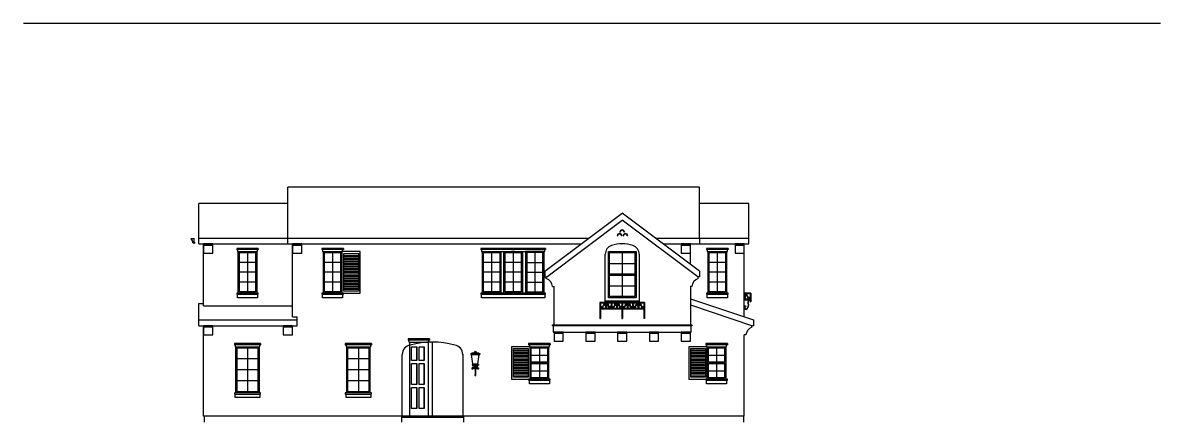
# Model space of a CAD drawing. Extents: x -5023 to 1783, y -1938 to 0.
# Drawn here: x -1277 to 201, y -1938 to -1419 of the extents above; entities that cross this region are included whole.
import ezdxf

# ---------------------------------------------------------------- set-up
doc = ezdxf.new("R2010")
doc.units = 0
doc.header["$LTSCALE"] = 48
doc.header["$MEASUREMENT"] = 0
for name, color, linetype in [('1EL-1', 1, 'CONTINUOUS'), ('1EL-7', 7, 'CONTINUOUS'), ('A-EXT ELEV', 7, 'CONTINUOUS'), ('A-EXT ELEV CORBELS', 3, 'CONTINUOUS'), ('A-EXT ELEV DR-WDO', 240, 'CONTINUOUS'), ('A-EXT ELEV TRIM', 42, 'CONTINUOUS'), ('A-SECT', 7, 'CONTINUOUS'), ('EL-BASE', 1, 'CONTINUOUS')]:
    doc.layers.add(name, color=color, linetype=linetype)
doc.layers.add('24X36TB', color=7, linetype='CONTINUOUS', lineweight=30)

# ---------------------------------------------------------------- blocks, each defined once
blk = doc.blocks.new('A$C251E2BD5')
at = {"layer": 'A-EXT ELEV DR-WDO'}
for p, q in [((-1.5, -14.25), (-22.5, -14.25)), ((-12, -1.5), (-12, -52.5)), ((-1.5, -27), (-22.5, -27)), ((-1.5, -39.75), (-22.5, -39.75))]:
    blk.add_line(p, q, dxfattribs=at)
for points in [[(-24, 0), (0, 0), (0, -54), (-24, -54)], [(-22.5, -1.5), (-1.5, -1.5), (-1.5, -52.5), (-22.5, -52.5)]]:
    blk.add_lwpolyline(points, close=True, dxfattribs=at)
blk = doc.blocks.new('A$C7DB57AE6')
at = {"layer": 'A-EXT ELEV DR-WDO'}
for p, q in [((8.7, 90), (8.7, 72)), ((18.4, 90), (18.4, 72)), ((8.7, 68), (8.7, 41)), ((18.4, 68), (18.4, 41)), ((8.7, 37), (8.7, 10)), ((18.4, 37), (18.4, 10))]:
    blk.add_line(p, q, dxfattribs=at)
for points in [[(0, 96), (23.8, 96), (23.8, 0), (0, 0)], [(2.4, 90), (9.2, 90), (9.2, 72), (2.4, 72)], [(12.2, 90), (18.9, 90), (18.9, 72), (12.2, 72)], [(2.4, 68), (9.2, 68), (9.2, 41), (2.4, 41)], [(12.2, 68), (18.9, 68), (18.9, 41), (12.2, 41)], [(2.4, 37), (9.2, 37), (9.2, 10), (2.4, 10)], [(12.2, 37), (18.9, 37), (18.9, 10), (12.2, 10)]]:
    blk.add_lwpolyline(points, close=True, dxfattribs=at)

msp = doc.modelspace()

# ---------------------------------------------------------------- linework, layer by layer
at = {"layer": '1EL-1'}
msp.add_open_spline([(-337.27607, -1787.67696), (-337.39497, -1787.60402), (-337.51632, -1787.52952), (-337.80886, -1787.3593), (-337.98072, -1787.26625), (-338.33357, -1787.11807), (-338.51516, -1787.06051), (-338.8141, -1787.04429), (-338.91919, -1787.05176), (-339.10838, -1787.10189), (-339.19217, -1787.13834), (-339.33925, -1787.22967), (-339.40414, -1787.2842), (-339.58829, -1787.47649), (-339.67827, -1787.63292), (-339.81512, -1787.96906), (-339.86149, -1788.15017), (-339.91813, -1788.52766), (-339.92809, -1788.72404), (-339.90734, -1789.19267), (-339.8606, -1789.46606), (-339.71328, -1789.8869), (-339.63842, -1790.04416), (-339.44441, -1790.33224), (-339.32899, -1790.45715), (-338.91243, -1790.80195), (-338.56614, -1790.93874), (-337.9634, -1791.02855), (-337.70502, -1791.02014), (-337.22032, -1790.9196), (-336.99383, -1790.82906), (-336.57669, -1790.59499), (-336.38556, -1790.45159), (-335.95528, -1790.06216), (-335.73236, -1789.79875), (-335.22348, -1789.09448), (-334.97545, -1788.645), (-334.5852, -1787.72007), (-334.44452, -1787.24527), (-334.27443, -1786.37435), (-334.22839, -1785.98115), (-334.19079, -1785.18712), (-334.20043, -1784.78644), (-334.26685, -1784.15708), (-334.30203, -1783.92701), (-334.3948, -1783.47234), (-334.45055, -1783.25282), (-334.57978, -1782.74164), (-334.65111, -1782.45616), (-334.73506, -1781.90807), (-334.74634, -1781.64763), (-334.68293, -1781.12294), (-334.61067, -1780.86333), (-334.38545, -1780.38092), (-334.23382, -1780.15703), (-333.84968, -1779.75743), (-333.62068, -1779.58548), (-333.14498, -1779.34716), (-332.9, -1779.28134), (-332.54471, -1779.27731), (-332.42309, -1779.29476), (-332.18347, -1779.37167), (-332.06753, -1779.4309), (-331.87958, -1779.57145), (-331.80406, -1779.64896), (-331.70174, -1779.79839), (-331.66746, -1779.86687), (-331.61532, -1780.01955), (-331.59848, -1780.10187), (-331.58504, -1780.27609), (-331.59146, -1780.36765), (-331.62373, -1780.51101), (-331.64442, -1780.56698), (-331.6997, -1780.67067), (-331.73984, -1780.72283), (-331.84744, -1780.8273), (-331.91439, -1780.87821), (-332.1022, -1780.99427), (-332.23342, -1781.05556), (-332.49216, -1781.1561), (-332.61664, -1781.19622), (-332.74951, -1781.23871)], degree=3, knots=[0, 0, 0, 0, 0.5332191005, 0.5332191005, 1.2718617408, 1.2718617408, 2.010504381, 2.010504381, 2.3831336429, 2.3831336429, 2.6813230696, 2.6813230696, 2.9795124962, 2.9795124962, 3.6434686738, 3.6434686738, 4.3074248515, 4.3074248515, 4.9713810292, 4.9713810292, 5.8817144523, 5.8817144523, 6.456923266, 6.456923266, 7.0321320796, 7.0321320796, 8.3446473594, 8.3446473594, 9.3074895713, 9.3074895713, 10.2703317832, 10.2703317832, 11.2331739951, 11.2331739951, 12.6261361413, 12.6261361413, 14.8416883189, 14.8416883189, 17.0572404965, 17.0572404965, 18.8501655619, 18.8501655619, 20.6430906274, 20.6430906274, 21.6741458869, 21.6741458869, 22.7052011464, 22.7052011464, 24.1485271235, 24.1485271235, 25.5918531006, 25.5918531006, 27.0351790778, 27.0351790778, 28.4422436514, 28.4422436514, 29.849308225, 29.849308225, 31.2563727986, 31.2563727986, 32.0373775354, 32.0373775354, 32.8183822723, 32.8183822723, 33.5058288319, 33.5058288319, 34.0219638072, 34.0219638072, 34.5380987825, 34.5380987825, 35.1213372193, 35.1213372193, 35.5648084436, 35.5648084436, 36.0850649091, 36.0850649091, 36.6053213747, 36.6053213747, 37.3521296077, 37.3521296077, 38.0192244791, 38.0192244791, 38.0192244791, 38.0192244791], dxfattribs=at)
msp.add_spline([(-337.48303, -1788.01429), (-338.9838, -1787.48263), (-339.21927, -1789.95798), (-337.72908, -1790.61059), (-335.72904, -1789.11143), (-334.62901, -1785.91324), (-334.72901, -1783.81443), (-335.12902, -1781.71561), (-334.52901, -1779.91663), (-332.32896, -1778.91719), (-331.34177, -1779.63964), (-331.32894, -1780.81612), (-332.32896, -1781.51572), (-332.62896, -1781.61567)], degree=3, dxfattribs=at)
at = {"layer": '1EL-7'}
for p, q in [((-588.9208, -1761.26112), (-586.92126, -1761.26112)), ((-407.92172, -1761.26112), (-409.92126, -1761.26112)), ((-339.92126, -1770), (-338.42126, -1770)), ((-520.42126, -1782), (-476.42126, -1782)), ((-337.92172, -1824.34348), (-339.92126, -1824.34348)), ((-705.42126, -1849.07372), (-705.42126, -1929.5))]:
    msp.add_line(p, q, dxfattribs=at)
msp.add_lwpolyline([(-1052.92126, -1704.7588), (-1055.92126, -1704.7588, 0.2568777684), (-1057.87783, -1699.9893), (-1057.875, -1699.02786), (-1053.92126, -1699.02786)], format="xyb", dxfattribs=at)
at = {"layer": '24X36TB', "const_width": 1.5}
msp.add_lwpolyline([(-1275.87744, -1420.0374), (-681.87744, -1420.0374), (200.62256, -1420.0374)], dxfattribs=at)
at = {"layer": 'A-EXT ELEV'}
for p, q in [((-932.42126, -1698.52786), (-932.42126, -1632.52786)), ((-397.92126, -1632.52786), (-932.42126, -1632.52786)), ((-397.92126, -1698.52786), (-397.92126, -1632.52786)), ((-1047.92126, -1698.52786), (-1047.92126, -1653.65286)), ((-932.42126, -1653.65286), (-1047.92126, -1653.65286)), ((-333.92126, -1653.65286), (-397.92126, -1653.65286)), ((-333.92126, -1698.52786), (-333.92126, -1653.65286)), ((-598.92126, -1741.5), (-498.42126, -1666.125)), ((-397.92126, -1741.5), (-498.42126, -1666.125)), ((-596.42126, -1749), (-498.42126, -1675.5)), ((-400.42126, -1749), (-498.42126, -1675.5)), ((-1053.92126, -1706.02786), (-1053.92126, -1698.52786)), ((-1047.92126, -1698.52786), (-541.62508, -1698.52786)), ((-1047.92126, -1706.02786), (-1047.92126, -1698.52786)), ((-932.42126, -1706.02786), (-932.42126, -1698.52786)), ((-504.83403, -1695.84686), (-504.33403, -1695.84686)), ((-501.42126, -1690.94765), (-500.92126, -1690.94765)), ((-498.83403, -1695.84686), (-499.33403, -1695.84686)), ((-497.30095, -1695.84686), (-496.80095, -1695.84686)), ((-495.42126, -1690.94765), (-495.92126, -1690.94765)), ((-491.30095, -1695.84686), (-491.80095, -1695.84686)), ((-455.21744, -1698.52786), (-333.92126, -1698.52786)), ((-397.92126, -1698.52786), (-397.92126, -1706.02786)), ((-333.92126, -1706.02786), (-333.92126, -1698.52786)), ((-1047.92126, -1706.02786), (-551.62508, -1706.02786)), ((-1041.92126, -1786.34348), (-1041.92126, -1706.02786)), ((-926.42126, -1800.84348), (-926.42126, -1706.02786)), ((-445.21744, -1706.02786), (-333.92126, -1706.02786)), ((-409.92126, -1732.5), (-409.92126, -1706.02786)), ((-339.92126, -1800.84348), (-339.92126, -1706.02786)), ((-598.92126, -1741.5), (-598.92126, -1749)), ((-397.92126, -1741.5), (-397.92126, -1749)), ((-598.92126, -1749), (-596.42126, -1749)), ((-596.9208, -1751.26112), (-596.9208, -1749)), ((-397.92126, -1749), (-400.42126, -1749)), ((-399.92172, -1751.26112), (-399.92172, -1749)), ((-409.92126, -1761.26112), (-409.92126, -1811)), ((-1047.92126, -1812.34348), (-1047.92126, -1783.34348)), ((-1047.92126, -1783.34348), (-1041.92126, -1783.34348)), ((-1041.92126, -1786.34348), (-926.42126, -1786.34348)), ((-520.42126, -1780), (-476.42126, -1780)), ((-409.92126, -1777.51015), (-327.92126, -1804.84348)), ((-409.92126, -1785.41584), (-329.13834, -1812.34348)), ((-926.42126, -1800.84348), (-920.42126, -1800.84348)), ((-920.42126, -1812.34348), (-920.42126, -1800.84348)), ((-1047.92126, -1804.84348), (-920.42126, -1804.84348)), ((-1047.92126, -1812.34348), (-920.42126, -1812.34348)), ((-1041.92126, -1929.5), (-1041.92126, -1812.34348)), ((-329.92172, -1814.34348), (-329.92172, -1812.08236)), ((-327.92126, -1812.34348), (-329.13834, -1812.34348)), ((-327.92126, -1804.84348), (-327.92126, -1812.34348)), ((-339.92126, -1929.5), (-339.92126, -1824.34348)), ((-744.6639, -1929.5), (-744.6639, -1833.49809)), ((-783.90654, -1929.5), (-783.89904, -1849.49809)), ((-565.42126, -1929.5), (-1041.92126, -1929.5)), ((-1040.92126, -1929.5), (-1040.92126, -1937.5)), ((-783.90654, -1929.5), (-784.90654, -1929.5)), ((-784.90654, -1929.5), (-784.90654, -1937.5)), ((-704.42126, -1931.5), (-784.90654, -1931.5)), ((-744.6639, -1929.5), (-743.6639, -1929.5)), ((-743.6639, -1929.5), (-743.6639, -1931.5)), ((-705.42126, -1929.5), (-704.42126, -1929.5)), ((-704.42126, -1929.5), (-704.42126, -1937.5)), ((-339.92126, -1929.5), (-565.42126, -1929.5)), ((-340.92126, -1929.5), (-340.92126, -1937.5)), ((-340.92126, -1929.5), (-340.92126, -1937.5))]:
    msp.add_line(p, q, dxfattribs=at)
for centre, radius, start, end in [((-501.83403, -1695.84686), 3, 0, 180), ((-501.83403, -1695.84686), 3, 135, 180), ((-501.83403, -1695.84686), 2.5, 0, 180), ((-498.42126, -1690.94765), 3, 0, 180), ((-498.42126, -1690.94765), 3, 135, 180), ((-498.42126, -1690.94765), 2.5, 0, 180), ((-494.30095, -1695.84686), 3, 0, 180), ((-494.30095, -1695.84686), 3, 135, 180), ((-494.30095, -1695.84686), 2.5, 0, 180), ((-599.96986, -1761.90037), 11.06753, 3.31116534, 74.00845117), ((-396.87266, -1761.90037), 11.06753, 105.99154883, 176.68883466), ((-326.87266, -1824.98273), 11.06753, 105.99154883, 176.68883466), ((-771.89904, -1849.49809), 12, 98.10365028, 180), ((-744.6564, -1937.16291), 103.66482, 73.79271957, 106.20728101), ((-717.41376, -1849.49809), 12, 0, 81.89635964)]:
    msp.add_arc(centre, radius, start, end, dxfattribs=at)
at = {"layer": 'A-EXT ELEV CORBELS'}
for points in [[(-1029.92126, -1708.02786), (-1029.92126, -1706.02786), (-1041.92126, -1706.02786), (-1041.92126, -1718.02786), (-1029.92126, -1718.02786), (-1029.92126, -1708.02786), (-1041.92126, -1708.02786)], [(-914.42126, -1708.02786), (-914.42126, -1706.02786), (-926.42126, -1706.02786), (-926.42126, -1718.02786), (-914.42126, -1718.02786), (-914.42126, -1708.02786), (-926.42126, -1708.02786)], [(-409.92126, -1708.02786), (-409.92126, -1706.02786), (-421.92126, -1706.02786), (-421.92126, -1718.02786), (-409.92126, -1718.02786), (-409.92126, -1708.02786), (-421.92126, -1708.02786)], [(-339.92126, -1708.02786), (-339.92126, -1706.02786), (-351.92126, -1706.02786), (-351.92126, -1718.02786), (-339.92126, -1718.02786), (-339.92126, -1708.02786), (-351.92126, -1708.02786)], [(-1029.92126, -1814.34348), (-1029.92126, -1812.34348), (-1041.92126, -1812.34348), (-1041.92126, -1824.34348), (-1029.92126, -1824.34348), (-1029.92126, -1814.34348), (-1041.92126, -1814.34348)], [(-926.42126, -1814.34348), (-926.42126, -1812.34348), (-938.42126, -1812.34348), (-938.42126, -1824.34348), (-926.42126, -1824.34348), (-926.42126, -1814.34348), (-938.42126, -1814.34348)], [(-574.92126, -1822.5), (-574.92126, -1820.5), (-586.92126, -1820.5), (-586.92126, -1832.5), (-574.92126, -1832.5), (-574.92126, -1822.5), (-586.92126, -1822.5)], [(-533.67126, -1822.5), (-533.67126, -1820.5), (-545.67126, -1820.5), (-545.67126, -1832.5), (-533.67126, -1832.5), (-533.67126, -1822.5), (-545.67126, -1822.5)], [(-492.42126, -1822.5), (-492.42126, -1820.5), (-504.42126, -1820.5), (-504.42126, -1832.5), (-492.42126, -1832.5), (-492.42126, -1822.5), (-504.42126, -1822.5)], [(-451.17126, -1822.5), (-451.17126, -1820.5), (-463.17126, -1820.5), (-463.17126, -1832.5), (-451.17126, -1832.5), (-451.17126, -1822.5), (-463.17126, -1822.5)], [(-409.92126, -1822.5), (-409.92126, -1820.5), (-421.92126, -1820.5), (-421.92126, -1832.5), (-409.92126, -1832.5), (-409.92126, -1822.5), (-421.92126, -1822.5)]]:
    msp.add_lwpolyline(points, dxfattribs=at)
at = {"layer": 'A-EXT ELEV DR-WDO'}
for p, q in [((-498.42126, -1717.5), (-498.42126, -1745.25)), ((-514.92126, -1731.7415), (-481.92126, -1731.7415)), ((-480.42126, -1746.75), (-516.42126, -1746.75)), ((-498.42126, -1746.75), (-498.42126, -1774.5)), ((-514.92126, -1760.625), (-481.92126, -1760.625)), ((-984.92126, -1841), (-984.92126, -1898)), ((-840.90654, -1841), (-840.90654, -1898)), ((-605.92126, -1841), (-605.92126, -1859.75)), ((-375.9212, -1841), (-375.9212, -1859.75)), ((-971.42126, -1855.25), (-998.42126, -1855.25)), ((-827.40654, -1855.25), (-854.40654, -1855.25)), ((-593.92126, -1861.25), (-617.92126, -1861.25)), ((-616.42126, -1850.375), (-595.42126, -1850.375)), ((-605.92126, -1861.25), (-605.92126, -1880)), ((-363.9212, -1861.25), (-387.9212, -1861.25)), ((-386.4212, -1850.375), (-365.4212, -1850.375)), ((-375.9212, -1861.25), (-375.9212, -1880)), ((-971.42126, -1869.5), (-998.42126, -1869.5)), ((-827.40654, -1869.5), (-854.40654, -1869.5)), ((-616.42126, -1870.625), (-595.42126, -1870.625)), ((-386.4212, -1870.625), (-365.4212, -1870.625)), ((-971.42126, -1883.75), (-998.42126, -1883.75)), ((-827.40654, -1883.75), (-854.40654, -1883.75))]:
    msp.add_line(p, q, dxfattribs=at)
for points in [[(-516.42126, -1716), (-480.42126, -1716), (-480.42126, -1746.75), (-516.42126, -1746.75)], [(-516.42126, -1716), (-480.42126, -1716), (-480.42126, -1776), (-516.42126, -1776)], [(-514.92126, -1717.5), (-481.92126, -1717.5), (-481.92126, -1745.25), (-514.92126, -1745.25)], [(-516.42126, -1746.75), (-480.42126, -1746.75), (-480.42126, -1776), (-516.42126, -1776)], [(-514.92126, -1746.75), (-481.92126, -1746.75), (-481.92126, -1774.5), (-514.92126, -1774.5)], [(-999.92126, -1839.5), (-969.92126, -1839.5), (-969.92126, -1899.5), (-999.92126, -1899.5)], [(-998.42126, -1841), (-971.42126, -1841), (-971.42126, -1898), (-998.42126, -1898)], [(-855.90654, -1839.5), (-825.90654, -1839.5), (-825.90654, -1899.5), (-855.90654, -1899.5)], [(-854.40654, -1841), (-827.40654, -1841), (-827.40654, -1898), (-854.40654, -1898)], [(-617.92126, -1839.5), (-593.92126, -1839.5), (-593.92126, -1861.25), (-617.92126, -1861.25)], [(-617.92126, -1839.5), (-593.92126, -1839.5), (-593.92126, -1881.5), (-617.92126, -1881.5)], [(-616.42126, -1841), (-595.42126, -1841), (-595.42126, -1859.75), (-616.42126, -1859.75)], [(-387.9212, -1839.5), (-363.9212, -1839.5), (-363.9212, -1861.25), (-387.9212, -1861.25)], [(-387.9212, -1839.5), (-363.9212, -1839.5), (-363.9212, -1881.5), (-387.9212, -1881.5)], [(-386.4212, -1841), (-365.4212, -1841), (-365.4212, -1859.75), (-386.4212, -1859.75)], [(-617.92126, -1861.25), (-593.92126, -1861.25), (-593.92126, -1881.5), (-617.92126, -1881.5)], [(-616.42126, -1861.25), (-595.42126, -1861.25), (-595.42126, -1880), (-616.42126, -1880)], [(-387.9212, -1861.25), (-363.9212, -1861.25), (-363.9212, -1881.5), (-387.9212, -1881.5)], [(-386.4212, -1861.25), (-365.4212, -1861.25), (-365.4212, -1880), (-386.4212, -1880)]]:
    msp.add_lwpolyline(points, close=True, dxfattribs=at)
at = {"layer": 'A-EXT ELEV TRIM'}
msp.add_line((-637.93093, -1716), (-641.93093, -1716), dxfattribs=at)
for points in [[(-970.92126, -1712), (-998.92126, -1712), (-998.92126, -1713.5), (-997.92126, -1713.5), (-997.92126, -1716), (-971.92126, -1716), (-971.92126, -1713.5), (-970.92126, -1713.5), (-970.92126, -1712), (-970.92126, -1713.5), (-998.92126, -1713.5)], [(-860.42126, -1712), (-888.42126, -1712), (-888.42126, -1713.5), (-887.42126, -1713.5), (-887.42126, -1716), (-861.42126, -1716), (-861.42126, -1713.5), (-860.42126, -1713.5), (-860.42126, -1712), (-860.42126, -1713.5), (-888.42126, -1713.5)], [(-597.93093, -1712), (-681.93093, -1712), (-681.93093, -1713.5), (-680.93093, -1713.5), (-680.93093, -1716), (-598.93093, -1716), (-598.93093, -1713.5), (-597.93093, -1713.5), (-597.93093, -1712), (-597.93093, -1713.5), (-681.93093, -1713.5)], [(-360.92126, -1712), (-388.92126, -1712), (-388.92126, -1713.5), (-387.92126, -1713.5), (-387.92126, -1716), (-361.92126, -1716), (-361.92126, -1713.5), (-360.92126, -1713.5), (-360.92126, -1712), (-360.92126, -1713.5), (-388.92126, -1713.5)], [(-971.92126, -1771.5), (-970.92126, -1771.5), (-970.92126, -1770), (-998.92126, -1770), (-998.92126, -1771.5), (-971.92126, -1771.5), (-971.92126, -1776), (-997.92126, -1776), (-997.92126, -1771.5)], [(-861.42126, -1771.5), (-860.42126, -1771.5), (-860.42126, -1770), (-888.42126, -1770), (-888.42126, -1771.5), (-861.42126, -1771.5), (-861.42126, -1776), (-887.42126, -1776), (-887.42126, -1771.5)], [(-598.93093, -1771.5), (-597.93093, -1771.5), (-597.93093, -1770), (-681.93093, -1770), (-681.93093, -1771.5), (-598.93093, -1771.5), (-598.93093, -1776), (-680.93093, -1776), (-680.93093, -1771.5)], [(-361.92126, -1771.5), (-360.92126, -1771.5), (-360.92126, -1770), (-388.92126, -1770), (-388.92126, -1771.5), (-361.92126, -1771.5), (-361.92126, -1776), (-387.92126, -1776), (-387.92126, -1771.5)], [(-587.92126, -1812.5), (-588.92126, -1812.5), (-588.92126, -1811), (-407.92126, -1811), (-407.92126, -1812.5), (-587.92126, -1812.5), (-587.92126, -1820.5), (-408.92126, -1820.5), (-408.92126, -1812.5)], [(-748.42152, -1829.5), (-776.24975, -1829.5), (-776.24975, -1831), (-775.24975, -1831), (-775.24975, -1833.5), (-749.42152, -1833.5), (-749.42152, -1831), (-748.42152, -1831), (-748.42152, -1829.5), (-748.42152, -1831), (-776.24975, -1831)], [(-967.92126, -1835.5), (-1001.92126, -1835.5), (-1001.92126, -1837), (-1000.92126, -1837), (-1000.92126, -1839.5), (-968.92126, -1839.5), (-968.92126, -1837), (-967.92126, -1837), (-967.92126, -1835.5), (-967.92126, -1837), (-1001.92126, -1837)], [(-823.90654, -1835.5), (-857.90654, -1835.5), (-857.90654, -1837), (-856.90654, -1837), (-856.90654, -1839.5), (-824.90654, -1839.5), (-824.90654, -1837), (-823.90654, -1837), (-823.90654, -1835.5), (-823.90654, -1837), (-857.90654, -1837)], [(-591.92126, -1835.5), (-619.92126, -1835.5), (-619.92126, -1837), (-618.92126, -1837), (-618.92126, -1839.5), (-592.92126, -1839.5), (-592.92126, -1837), (-591.92126, -1837), (-591.92126, -1835.5), (-591.92126, -1837), (-619.92126, -1837)], [(-361.9212, -1835.5), (-389.9212, -1835.5), (-389.9212, -1837), (-388.9212, -1837), (-388.9212, -1839.5), (-362.9212, -1839.5), (-362.9212, -1837), (-361.9212, -1837), (-361.9212, -1835.5), (-361.9212, -1837), (-389.9212, -1837)], [(-592.92126, -1883), (-591.92126, -1883), (-591.92126, -1881.5), (-619.92126, -1881.5), (-619.92126, -1883), (-592.92126, -1883), (-592.92126, -1887.5), (-618.92126, -1887.5), (-618.92126, -1883)], [(-362.9212, -1883), (-361.9212, -1883), (-361.9212, -1881.5), (-389.9212, -1881.5), (-389.9212, -1883), (-362.9212, -1883), (-362.9212, -1887.5), (-388.9212, -1887.5), (-388.9212, -1883)], [(-968.92126, -1901), (-967.92126, -1901), (-967.92126, -1899.5), (-1001.92126, -1899.5), (-1001.92126, -1901), (-968.92126, -1901), (-968.92126, -1905.5), (-1000.92126, -1905.5), (-1000.92126, -1901)], [(-824.90654, -1901), (-823.90654, -1901), (-823.90654, -1899.5), (-857.90654, -1899.5), (-857.90654, -1901), (-824.90654, -1901), (-824.90654, -1905.5), (-856.90654, -1905.5), (-856.90654, -1901)]]:
    msp.add_lwpolyline(points, dxfattribs=at)
at = {"layer": 'A-SECT'}
for p, q in [((-520.42126, -1782), (-520.42126, -1719.63859)), ((-476.42126, -1719.63859), (-476.42126, -1782)), ((-586.92126, -1811), (-586.92126, -1761.26112)), ((-338.42126, -1770), (-339.92126, -1770)), ((-476.42126, -1782), (-520.42126, -1782))]:
    msp.add_line(p, q, dxfattribs=at)
for centre, radius, start, end in [((-508.42126, -1719.63859), 12, 108.61146397, 180), ((-498.42126, -1749.33333), 43.33333, 71.38853603, 108.61146397), ((-488.42126, -1719.63859), 12, 0, 71.38853603)]:
    msp.add_arc(centre, radius, start, end, dxfattribs=at)
at = {"layer": 'EL-BASE'}
for p, q in [((-859.92126, -1718.5), (-840.92126, -1718.5)), ((-859.92126, -1767.5), (-859.92126, -1718.5)), ((-840.92126, -1718.5), (-840.92126, -1767.5)), ((-840.92126, -1767.5), (-859.92126, -1767.5)), ((-339.92126, -1771), (-339.92126, -1774.25)), ((-338.92126, -1771), (-338.92126, -1774.25)), ((-519.92126, -1786.25), (-520.42126, -1786.5)), ((-520.42126, -1786.5), (-518.42126, -1786.5)), ((-520.42126, -1786.5), (-519.92126, -1786.75)), ((-519.92126, -1783), (-519.92126, -1786.25)), ((-519.92126, -1786.75), (-519.92126, -1790)), ((-518.92126, -1783), (-518.92126, -1786.25)), ((-518.92126, -1786.25), (-518.42126, -1786.5)), ((-518.42126, -1786.5), (-518.92126, -1786.75)), ((-518.92126, -1786.75), (-518.92126, -1790)), ((-512.92126, -1786.25), (-513.42126, -1786.5)), ((-513.42126, -1786.5), (-512.92126, -1786.75)), ((-513.42126, -1786.5), (-511.42126, -1786.5)), ((-512.92126, -1783), (-512.92126, -1786.25)), ((-512.92126, -1786.75), (-512.92126, -1790)), ((-511.92126, -1783), (-511.92126, -1786.25)), ((-511.92126, -1786.25), (-511.42126, -1786.5)), ((-511.42126, -1786.5), (-511.92126, -1786.75)), ((-511.92126, -1786.75), (-511.92126, -1790)), ((-505.92126, -1786.25), (-506.42126, -1786.5)), ((-506.42126, -1786.5), (-505.92126, -1786.75)), ((-506.42126, -1786.5), (-504.42126, -1786.5)), ((-505.92126, -1783), (-505.92126, -1786.25)), ((-505.92126, -1786.75), (-505.92126, -1790)), ((-504.92126, -1783), (-504.92126, -1786.25)), ((-504.92126, -1786.25), (-504.42126, -1786.5)), ((-504.42126, -1786.5), (-504.92126, -1786.75)), ((-504.92126, -1786.75), (-504.92126, -1790)), ((-498.92126, -1786.25), (-499.42126, -1786.5)), ((-499.42126, -1786.5), (-498.92126, -1786.75)), ((-499.42126, -1786.5), (-497.42126, -1786.5)), ((-498.92126, -1783), (-498.92126, -1786.25)), ((-498.92126, -1786.75), (-498.92126, -1790)), ((-497.92126, -1783), (-497.92126, -1786.25)), ((-497.92126, -1786.25), (-497.42126, -1786.5)), ((-497.42126, -1786.5), (-497.92126, -1786.75)), ((-497.92126, -1786.75), (-497.92126, -1790)), ((-491.92126, -1786.25), (-492.42126, -1786.5)), ((-492.42126, -1786.5), (-491.92126, -1786.75)), ((-492.42126, -1786.5), (-490.42126, -1786.5)), ((-491.92126, -1783), (-491.92126, -1786.25)), ((-491.92126, -1786.75), (-491.92126, -1790)), ((-490.92126, -1783), (-490.92126, -1786.25)), ((-490.92126, -1786.25), (-490.42126, -1786.5)), ((-490.42126, -1786.5), (-490.92126, -1786.75)), ((-490.92126, -1786.75), (-490.92126, -1790)), ((-484.92126, -1786.25), (-485.42126, -1786.5)), ((-485.42126, -1786.5), (-484.92126, -1786.75)), ((-485.42126, -1786.5), (-483.42126, -1786.5)), ((-484.92126, -1783), (-484.92126, -1786.25)), ((-484.92126, -1786.75), (-484.92126, -1790)), ((-483.92126, -1783), (-483.92126, -1786.25)), ((-483.92126, -1786.25), (-483.42126, -1786.5)), ((-483.42126, -1786.5), (-483.92126, -1786.75)), ((-483.92126, -1786.75), (-483.92126, -1790)), ((-477.92126, -1786.25), (-478.42126, -1786.5)), ((-478.42126, -1786.5), (-477.92126, -1786.75)), ((-478.42126, -1786.5), (-476.42126, -1786.5)), ((-477.92126, -1783), (-477.92126, -1786.25)), ((-477.92126, -1786.75), (-477.92126, -1790)), ((-476.92126, -1783), (-476.92126, -1786.25)), ((-476.92126, -1786.25), (-476.42126, -1786.5)), ((-476.42126, -1786.5), (-476.92126, -1786.75)), ((-476.92126, -1786.75), (-476.92126, -1790)), ((-339.92126, -1774.5), (-338.42126, -1774.5)), ((-339.92126, -1774.75), (-339.92126, -1778)), ((-338.92126, -1774.25), (-338.42126, -1774.5)), ((-338.42126, -1774.5), (-338.92126, -1774.75)), ((-338.92126, -1774.75), (-338.92126, -1778)), ((-527.42126, -1791), (-527.42126, -1794.5)), ((-526.42126, -1791), (-526.42126, -1794.5)), ((-498.92126, -1791), (-498.92126, -1794.5)), ((-497.92126, -1791), (-497.92126, -1794.5)), ((-470.42126, -1791), (-470.42126, -1794.5)), ((-469.42126, -1791), (-469.42126, -1794.5)), ((-639.42126, -1842), (-620.42126, -1842)), ((-639.42126, -1879), (-639.42126, -1842)), ((-620.42126, -1842), (-620.42126, -1879)), ((-409.4212, -1842), (-390.4212, -1842)), ((-409.4212, -1879), (-409.4212, -1842)), ((-390.4212, -1842), (-390.4212, -1879)), ((-689.12822, -1867.24872), (-689.12822, -1867.24872)), ((-620.42126, -1879), (-639.42126, -1879)), ((-390.4212, -1879), (-409.4212, -1879))]:
    msp.add_line(p, q, dxfattribs=at)
at = {"layer": 'EL-BASE', "color": 1}
for p, q in [((-859.92126, -1721), (-840.92126, -1721)), ((-859.92126, -1723), (-840.92126, -1723)), ((-859.92126, -1725), (-840.92126, -1725)), ((-859.92126, -1727), (-840.92126, -1727)), ((-859.92126, -1729), (-840.92126, -1729)), ((-859.92126, -1731), (-840.92126, -1731)), ((-859.92126, -1733), (-840.92126, -1733)), ((-859.92126, -1735), (-840.92126, -1735)), ((-859.92126, -1737), (-840.92126, -1737)), ((-859.92126, -1739), (-840.92126, -1739)), ((-859.92126, -1741), (-840.92126, -1741)), ((-859.92126, -1743), (-840.92126, -1743)), ((-859.92126, -1745), (-840.92126, -1745)), ((-859.92126, -1747), (-840.92126, -1747)), ((-859.92126, -1749), (-840.92126, -1749)), ((-859.92126, -1751), (-840.92126, -1751)), ((-859.92126, -1753), (-840.92126, -1753)), ((-859.92126, -1755), (-840.92126, -1755)), ((-859.92126, -1755), (-840.92126, -1755)), ((-859.92126, -1757), (-840.92126, -1757)), ((-859.92126, -1759), (-840.92126, -1759)), ((-859.92126, -1761), (-840.92126, -1761)), ((-859.92126, -1761), (-840.92126, -1761)), ((-859.92126, -1763), (-840.92126, -1763)), ((-859.92126, -1765), (-840.92126, -1765)), ((-336.68888, -1772.49464), (-334.76196, -1776.99105)), ((-336.44335, -1772.4474), (-334.51643, -1776.94381)), ((-522.39917, -1784.4474), (-524.32609, -1788.94381)), ((-522.15365, -1784.49464), (-524.08057, -1788.99105)), ((-519.92126, -1786.25), (-518.92126, -1786.25)), ((-519.92126, -1786.75), (-518.92126, -1786.75)), ((-515.63769, -1788.99105), (-516.68888, -1784.49464)), ((-516.44335, -1784.4474), (-515.39216, -1788.94381)), ((-512.92126, -1786.25), (-511.92126, -1786.25)), ((-512.92126, -1786.75), (-511.92126, -1786.75)), ((-508.39917, -1784.4474), (-509.45037, -1788.94381)), ((-509.20484, -1788.99105), (-508.15365, -1784.49464)), ((-505.92126, -1786.25), (-504.92126, -1786.25)), ((-505.92126, -1786.75), (-504.92126, -1786.75)), ((-501.63769, -1788.99105), (-502.68888, -1784.49464)), ((-502.44335, -1784.4474), (-501.39216, -1788.94381)), ((-498.92126, -1786.25), (-497.92126, -1786.25)), ((-498.92126, -1786.75), (-497.92126, -1786.75)), ((-494.39917, -1784.4474), (-495.45037, -1788.94381)), ((-495.20484, -1788.99105), (-494.15365, -1784.49464)), ((-491.92126, -1786.25), (-490.92126, -1786.25)), ((-491.92126, -1786.75), (-490.92126, -1786.75)), ((-487.63769, -1788.99105), (-488.68888, -1784.49464)), ((-488.44335, -1784.4474), (-487.39216, -1788.94381)), ((-484.92126, -1786.25), (-483.92126, -1786.25)), ((-484.92126, -1786.75), (-483.92126, -1786.75)), ((-480.39917, -1784.4474), (-481.45037, -1788.94381)), ((-481.20484, -1788.99105), (-480.15365, -1784.49464)), ((-477.92126, -1786.25), (-476.92126, -1786.25)), ((-477.92126, -1786.75), (-476.92126, -1786.75)), ((-474.68888, -1784.49464), (-472.76196, -1788.99105)), ((-474.44335, -1784.4474), (-472.51643, -1788.94381)), ((-339.92126, -1774.25), (-338.92126, -1774.25)), ((-339.92126, -1774.75), (-338.92126, -1774.75)), ((-527.42126, -1794.5), (-527.42126, -1803)), ((-527.42126, -1803), (-526.42126, -1803)), ((-526.42126, -1794.5), (-526.42126, -1803)), ((-498.92126, -1794.5), (-498.92126, -1803)), ((-498.92126, -1803), (-497.92126, -1803)), ((-497.92126, -1794.5), (-497.92126, -1803)), ((-470.42126, -1794.5), (-470.42126, -1803)), ((-469.42126, -1803), (-470.42126, -1803)), ((-469.42126, -1794.5), (-469.42126, -1803)), ((-639.42126, -1844), (-620.42126, -1844)), ((-639.42126, -1846), (-620.42126, -1846)), ((-409.4212, -1844), (-390.4212, -1844)), ((-409.4212, -1846), (-390.4212, -1846)), ((-694.12822, -1848.45674), (-684.12822, -1848.45674)), ((-694.12822, -1849.45674), (-684.12822, -1849.45674)), ((-692.20514, -1861.95674), (-686.0513, -1861.95674)), ((-639.42126, -1848), (-620.42126, -1848)), ((-639.42126, -1850), (-620.42126, -1850)), ((-639.42126, -1852), (-620.42126, -1852)), ((-639.42126, -1854), (-620.42126, -1854)), ((-639.42126, -1856), (-620.42126, -1856)), ((-639.42126, -1858), (-620.42126, -1858)), ((-639.42126, -1860), (-620.42126, -1860)), ((-639.42126, -1862), (-620.42126, -1862)), ((-409.4212, -1848), (-390.4212, -1848)), ((-409.4212, -1850), (-390.4212, -1850)), ((-409.4212, -1852), (-390.4212, -1852)), ((-409.4212, -1854), (-390.4212, -1854)), ((-409.4212, -1856), (-390.4212, -1856)), ((-409.4212, -1858), (-390.4212, -1858)), ((-409.4212, -1860), (-390.4212, -1860)), ((-409.4212, -1862), (-390.4212, -1862)), ((-692.62822, -1862.45674), (-685.62822, -1862.45674)), ((-639.42126, -1864), (-620.42126, -1864)), ((-639.42126, -1866), (-620.42126, -1866)), ((-639.42126, -1868), (-620.42126, -1868)), ((-639.42126, -1870), (-620.42126, -1870)), ((-639.42126, -1872), (-620.42126, -1872)), ((-639.42126, -1874), (-620.42126, -1874)), ((-639.42126, -1876), (-620.42126, -1876)), ((-409.4212, -1864), (-390.4212, -1864)), ((-409.4212, -1866), (-390.4212, -1866)), ((-409.4212, -1868), (-390.4212, -1868)), ((-409.4212, -1870), (-390.4212, -1870)), ((-409.4212, -1872), (-390.4212, -1872)), ((-409.4212, -1874), (-390.4212, -1874)), ((-409.4212, -1876), (-390.4212, -1876)), ((-639.42126, -1878), (-620.42126, -1878)), ((-409.4212, -1878), (-390.4212, -1878))]:
    msp.add_line(p, q, dxfattribs=at)
at = {"layer": 'EL-BASE', "color": 2}
for p, q in [((-331.42126, -1770), (-339.92126, -1770)), ((-332.42126, -1771), (-339.92126, -1771)), ((-332.42126, -1771), (-332.42126, -1778)), ((-331.42126, -1770), (-331.42126, -1779)), ((-527.42126, -1782), (-527.42126, -1791)), ((-469.42126, -1782), (-527.42126, -1782)), ((-526.42126, -1783), (-526.42126, -1790)), ((-470.42126, -1783), (-526.42126, -1783)), ((-470.42126, -1783), (-470.42126, -1790)), ((-469.42126, -1782), (-469.42126, -1791)), ((-332.42126, -1778), (-339.92126, -1778)), ((-331.42126, -1779), (-339.92126, -1779)), ((-469.42126, -1791), (-527.42126, -1791)), ((-526.42126, -1794.5), (-527.42126, -1794.5)), ((-470.42126, -1790), (-526.42126, -1790)), ((-497.92126, -1794.5), (-498.92126, -1794.5)), ((-469.42126, -1794.5), (-470.42126, -1794.5)), ((-693.12822, -1847.45674), (-694.12822, -1848.45674)), ((-693.12822, -1847.45674), (-685.12822, -1847.45674)), ((-685.12822, -1847.45674), (-684.12822, -1848.45674)), ((-695.12822, -1848.45674), (-695.12822, -1849.45674)), ((-695.12822, -1848.45674), (-694.12822, -1848.45674)), ((-695.12822, -1849.45674), (-694.12822, -1849.45674)), ((-692.20514, -1861.95674), (-694.12822, -1849.45674)), ((-692.62822, -1861.95674), (-692.20514, -1861.95674)), ((-692.62822, -1861.95674), (-692.62822, -1862.45674)), ((-686.0513, -1861.95674), (-684.12822, -1849.45674)), ((-686.0513, -1861.95674), (-685.62822, -1861.95674)), ((-685.62822, -1861.95674), (-685.62822, -1862.45674)), ((-684.12822, -1848.45674), (-683.12822, -1848.45674)), ((-684.12822, -1849.45674), (-683.12822, -1849.45674)), ((-683.12822, -1848.45674), (-683.12822, -1849.45674)), ((-693.12822, -1862.45674), (-692.62822, -1862.45674)), ((-693.12822, -1862.45674), (-693.12822, -1863.45674)), ((-693.12822, -1863.45674), (-685.12822, -1863.45674)), ((-692.87822, -1867.45674), (-689.37822, -1867.45674)), ((-692.87822, -1867.95674), (-689.37822, -1867.95674)), ((-689.37822, -1863.45674), (-689.37822, -1867.45674)), ((-689.37822, -1867.95674), (-689.37822, -1876.20674)), ((-688.87822, -1863.45674), (-688.87822, -1867.45674)), ((-688.87822, -1867.45674), (-685.37822, -1867.45674)), ((-688.87822, -1867.95674), (-688.87822, -1876.20674)), ((-688.87822, -1867.95674), (-685.37822, -1867.95674)), ((-685.62822, -1862.45674), (-685.12822, -1862.45674)), ((-685.12822, -1862.45674), (-685.12822, -1863.45674))]:
    msp.add_line(p, q, dxfattribs=at)
at = {"layer": 'EL-BASE'}
for points in [[(-838.42126, -1716), (-862.42126, -1716), (-862.42126, -1770), (-838.42126, -1770)], [(-617.92126, -1839.5), (-641.92126, -1839.5), (-641.92126, -1881.5), (-617.92126, -1881.5)], [(-387.9212, -1839.5), (-411.9212, -1839.5), (-411.9212, -1881.5), (-387.9212, -1881.5)]]:
    msp.add_lwpolyline(points, close=True, dxfattribs=at)
at = {"layer": 'EL-BASE', "color": 1}
for points in [[(-691.66262, -1864.15571, -1.7334274682), (-692.42231, -1864.03255, -0.7096618252), (-689.37822, -1865.3155, -0.1741641545), (-690.2151, -1867.25532, -0.7767426001), (-691.54969, -1866.37265, -0.7767030461), (-690.66305, -1866.446, -1.0114470506), (-690.90568, -1866.50624, 0.8104806793), (-691.31353, -1866.45469, 0.7701027228), (-690.39016, -1867.07647, 0.1731795397), (-689.62773, -1865.2999, 0.7078246004), (-692.23197, -1864.19483, 1.7067559619), (-691.89628, -1864.24461, -1.0114470506)], [(-686.59382, -1864.15571, 1.7334274682), (-685.83413, -1864.03255, 0.7096618252), (-688.87822, -1865.3155, 0.1741641545), (-688.04134, -1867.25532, 0.7767426001), (-686.70675, -1866.37265, 0.7767030461), (-687.59339, -1866.446, 1.0114470506), (-687.35076, -1866.50624, -0.8104806793), (-686.94291, -1866.45469, -0.7701027228), (-687.86628, -1867.07647, -0.1731795397), (-688.62871, -1865.2999, -0.7078246004), (-686.02447, -1864.19483, -1.7067559619), (-686.36016, -1864.24461, 1.0114470506)]]:
    msp.add_lwpolyline(points, format="xyb", close=True, dxfattribs=at)
msp.add_circle((-689.12822, -1846.45674), 1, dxfattribs=at)
for centre, radius, start, end in [((-337.51515, -1772.63075), 1.24788, 161.18419747, 243.3039865), ((-337.60053, -1772.65335), 1.17537, 10.09184122, 158.79793163), ((-337.51515, -1772.63075), 0.99788, 161.48434105, 247.06786837), ((-337.60053, -1772.65335), 0.92537, 9.87585928, 158.47678048), ((-337.76476, -1773.17366), 0.65103, 241.46401339, 108.05700685), ((-337.92781, -1772.67354), 0.125, 108.05700685, 288.05700685), ((-337.76476, -1773.17366), 0.40103, 249.68961328, 108.05700685), ((-525.15237, -1788.8077), 1.24788, 116.6960135, 198.81580253), ((-525.15237, -1788.8077), 0.99788, 112.93213163, 198.51565895), ((-525.40198, -1788.26479), 0.65103, 251.94299315, 118.53598661), ((-525.40198, -1788.26479), 0.40103, 251.94299315, 110.31038672), ((-521.24199, -1784.65335), 1.17537, 21.20206837, 169.90815878), ((-521.24199, -1784.65335), 0.92537, 21.52321952, 170.12414072), ((-521.07776, -1785.17366), 0.65103, 71.94299315, 298.53598661), ((-521.07776, -1785.17366), 0.40103, 71.94299315, 290.31038672), ((-520.91471, -1784.67354), 0.125, 251.94299315, 71.94299315), ((-521.32737, -1784.63075), 0.99788, 292.93213163, 18.51565895), ((-521.32737, -1784.63075), 1.24788, 296.6960135, 18.81580253), ((-517.51515, -1784.63075), 1.24788, 161.18419747, 243.3039865), ((-517.60053, -1784.65335), 1.17537, 10.09184122, 158.79793163), ((-517.51515, -1784.63075), 0.99788, 161.48434105, 247.06786837), ((-517.60053, -1784.65335), 0.92537, 9.87585928, 158.47678048), ((-517.76476, -1785.17366), 0.65103, 241.46401339, 108.05700685), ((-517.92781, -1784.67354), 0.125, 108.05700685, 288.05700685), ((-517.76476, -1785.17366), 0.40103, 249.68961328, 108.05700685), ((-514.31627, -1788.26479), 0.65103, 61.46401339, 288.05700685), ((-514.31627, -1788.26479), 0.40103, 69.68961328, 288.05700685), ((-514.56589, -1788.8077), 0.99788, 341.48434105, 67.06786837), ((-514.56589, -1788.8077), 1.24788, 341.18419747, 63.3039865), ((-510.27664, -1788.8077), 1.24788, 116.6960135, 198.81580253), ((-510.27664, -1788.8077), 0.99788, 112.93213163, 198.51565895), ((-510.52625, -1788.26479), 0.65103, 251.94299315, 118.53598661), ((-510.52625, -1788.26479), 0.40103, 251.94299315, 110.31038672), ((-507.24199, -1784.65335), 1.17537, 21.20206837, 169.90815878), ((-507.24199, -1784.65335), 0.92537, 21.52321952, 170.12414072), ((-507.07776, -1785.17366), 0.65103, 71.94299315, 298.53598661), ((-507.07776, -1785.17366), 0.40103, 71.94299315, 290.31038672), ((-506.91471, -1784.67354), 0.125, 251.94299315, 71.94299315), ((-507.32737, -1784.63075), 0.99788, 292.93213163, 18.51565895), ((-507.32737, -1784.63075), 1.24788, 296.6960135, 18.81580253), ((-503.51515, -1784.63075), 1.24788, 161.18419747, 243.3039865), ((-503.60053, -1784.65335), 1.17537, 10.09184122, 158.79793163), ((-503.51515, -1784.63075), 0.99788, 161.48434105, 247.06786837), ((-503.60053, -1784.65335), 0.92537, 9.87585928, 158.47678048), ((-503.76476, -1785.17366), 0.65103, 241.46401339, 108.05700685), ((-503.92781, -1784.67354), 0.125, 108.05700685, 288.05700685), ((-503.76476, -1785.17366), 0.40103, 249.68961328, 108.05700685), ((-500.31627, -1788.26479), 0.65103, 61.46401339, 288.05700685), ((-500.31627, -1788.26479), 0.40103, 69.68961328, 288.05700685), ((-500.56589, -1788.8077), 0.99788, 341.48434105, 67.06786837), ((-500.56589, -1788.8077), 1.24788, 341.18419747, 63.3039865), ((-496.27664, -1788.8077), 1.24788, 116.6960135, 198.81580253), ((-496.27664, -1788.8077), 0.99788, 112.93213163, 198.51565895), ((-496.52625, -1788.26479), 0.65103, 251.94299315, 118.53598661), ((-496.52625, -1788.26479), 0.40103, 251.94299315, 110.31038672), ((-493.24199, -1784.65335), 1.17537, 21.20206837, 169.90815878), ((-493.24199, -1784.65335), 0.92537, 21.52321952, 170.12414072), ((-493.07776, -1785.17366), 0.65103, 71.94299315, 298.53598661), ((-493.07776, -1785.17366), 0.40103, 71.94299315, 290.31038672), ((-492.91471, -1784.67354), 0.125, 251.94299315, 71.94299315), ((-493.32737, -1784.63075), 0.99788, 292.93213163, 18.51565895), ((-493.32737, -1784.63075), 1.24788, 296.6960135, 18.81580253), ((-489.51515, -1784.63075), 1.24788, 161.18419747, 243.3039865), ((-489.60053, -1784.65335), 1.17537, 10.09184122, 158.79793163), ((-489.51515, -1784.63075), 0.99788, 161.48434105, 247.06786837), ((-489.60053, -1784.65335), 0.92537, 9.87585928, 158.47678048), ((-489.76476, -1785.17366), 0.65103, 241.46401339, 108.05700685), ((-489.92781, -1784.67354), 0.125, 108.05700685, 288.05700685), ((-489.76476, -1785.17366), 0.40103, 249.68961328, 108.05700685), ((-486.31627, -1788.26479), 0.65103, 61.46401339, 288.05700685), ((-486.31627, -1788.26479), 0.40103, 69.68961328, 288.05700685), ((-486.56589, -1788.8077), 0.99788, 341.48434105, 67.06786837), ((-486.56589, -1788.8077), 1.24788, 341.18419747, 63.3039865), ((-482.27664, -1788.8077), 1.24788, 116.6960135, 198.81580253), ((-482.27664, -1788.8077), 0.99788, 112.93213163, 198.51565895), ((-482.52625, -1788.26479), 0.65103, 251.94299315, 118.53598661), ((-482.52625, -1788.26479), 0.40103, 251.94299315, 110.31038672), ((-479.24199, -1784.65335), 1.17537, 21.20206837, 169.90815878), ((-479.24199, -1784.65335), 0.92537, 21.52321952, 170.12414072), ((-479.07776, -1785.17366), 0.65103, 71.94299315, 298.53598661), ((-479.07776, -1785.17366), 0.40103, 71.94299315, 290.31038672), ((-478.91471, -1784.67354), 0.125, 251.94299315, 71.94299315), ((-479.32737, -1784.63075), 0.99788, 292.93213163, 18.51565895), ((-479.32737, -1784.63075), 1.24788, 296.6960135, 18.81580253), ((-475.51515, -1784.63075), 1.24788, 161.18419747, 243.3039865), ((-475.60053, -1784.65335), 1.17537, 10.09184122, 158.79793163), ((-475.51515, -1784.63075), 0.99788, 161.48434105, 247.06786837), ((-475.60053, -1784.65335), 0.92537, 9.87585928, 158.47678048), ((-475.76476, -1785.17366), 0.65103, 241.46401339, 108.05700685), ((-475.92781, -1784.67354), 0.125, 108.05700685, 288.05700685), ((-475.76476, -1785.17366), 0.40103, 249.68961328, 108.05700685), ((-471.44054, -1788.26479), 0.65103, 61.46401339, 288.05700685), ((-471.44054, -1788.26479), 0.40103, 69.68961328, 288.05700685), ((-471.69016, -1788.8077), 0.99788, 341.48434105, 67.06786837), ((-471.69016, -1788.8077), 1.24788, 341.18419747, 63.3039865), ((-333.60477, -1776.7851), 1.17537, 190.09184122, 338.79793163), ((-333.60477, -1776.7851), 0.92537, 189.87585928, 338.47678048), ((-333.44054, -1776.26479), 0.65103, 61.46401339, 288.05700685), ((-333.44054, -1776.26479), 0.40103, 69.68961328, 288.05700685), ((-333.27749, -1776.76491), 0.125, 288.05700685, 108.05700685), ((-333.69016, -1776.8077), 0.99788, 341.48434105, 67.06786837), ((-333.69016, -1776.8077), 1.24788, 341.18419747, 63.3039865), ((-525.23775, -1788.7851), 1.17537, 201.20206837, 349.90815878), ((-525.23775, -1788.7851), 0.92537, 201.52321952, 350.12414072), ((-525.56503, -1788.76491), 0.125, 71.94299315, 251.94299315), ((-514.4805, -1788.7851), 1.17537, 190.09184122, 338.79793163), ((-514.4805, -1788.7851), 0.92537, 189.87585928, 338.47678048), ((-514.15322, -1788.76491), 0.125, 288.05700685, 108.05700685), ((-510.36202, -1788.7851), 1.17537, 201.20206837, 349.90815878), ((-510.36202, -1788.7851), 0.92537, 201.52321952, 350.12414072), ((-510.6893, -1788.76491), 0.125, 71.94299315, 251.94299315), ((-500.4805, -1788.7851), 1.17537, 190.09184122, 338.79793163), ((-500.4805, -1788.7851), 0.92537, 189.87585928, 338.47678048), ((-500.15322, -1788.76491), 0.125, 288.05700685, 108.05700685), ((-496.36202, -1788.7851), 1.17537, 201.20206837, 349.90815878), ((-496.36202, -1788.7851), 0.92537, 201.52321952, 350.12414072), ((-496.6893, -1788.76491), 0.125, 71.94299315, 251.94299315), ((-486.4805, -1788.7851), 1.17537, 190.09184122, 338.79793163), ((-486.4805, -1788.7851), 0.92537, 189.87585928, 338.47678048), ((-486.15322, -1788.76491), 0.125, 288.05700685, 108.05700685), ((-482.36202, -1788.7851), 1.17537, 201.20206837, 349.90815878), ((-482.36202, -1788.7851), 0.92537, 201.52321952, 350.12414072), ((-482.6893, -1788.76491), 0.125, 71.94299315, 251.94299315), ((-471.60477, -1788.7851), 1.17537, 190.09184122, 338.79793163), ((-471.60477, -1788.7851), 0.92537, 189.87585928, 338.47678048), ((-471.27749, -1788.76491), 0.125, 288.05700685, 108.05700685), ((-692.87822, -1867.70674), 0.75, 19.47122063, 340.52877937), ((-689.12822, -1876.20674), 0.75, 109.47122063, 70.52877937), ((-685.37822, -1867.70674), 0.75, 199.47122063, 160.52877937)]:
    msp.add_arc(centre, radius, start, end, dxfattribs=at)
at = {"layer": 'EL-BASE', "color": 2}
for centre, start, end in [((-692.87822, -1867.70674), 90, 270), ((-689.12822, -1876.20674), 180, 0), ((-685.37822, -1867.70674), 270, 90)]:
    msp.add_arc(centre, 0.25, start, end, dxfattribs=at)

# ---------------------------------------------------------------- block references
at = {"layer": 'A-EXT ELEV CORBELS'}
msp.add_blockref('A$C7DB57AE6', (-774.24969, -1929.5), dxfattribs=at)
at = {"layer": 'A-EXT ELEV DR-WDO'}
for p in [(-972.92126, -1716), (-862.42126, -1716), (-655.93093, -1716), (-627.93093, -1716), (-362.92126, -1716)]:
    msp.add_blockref('A$C251E2BD5', p, dxfattribs=at)
at = {"layer": 'A-EXT ELEV DR-WDO', "xscale": -1}
msp.add_blockref('A$C251E2BD5', (-623.93093, -1716), dxfattribs=at)

doc.saveas('drawing.dxf')
